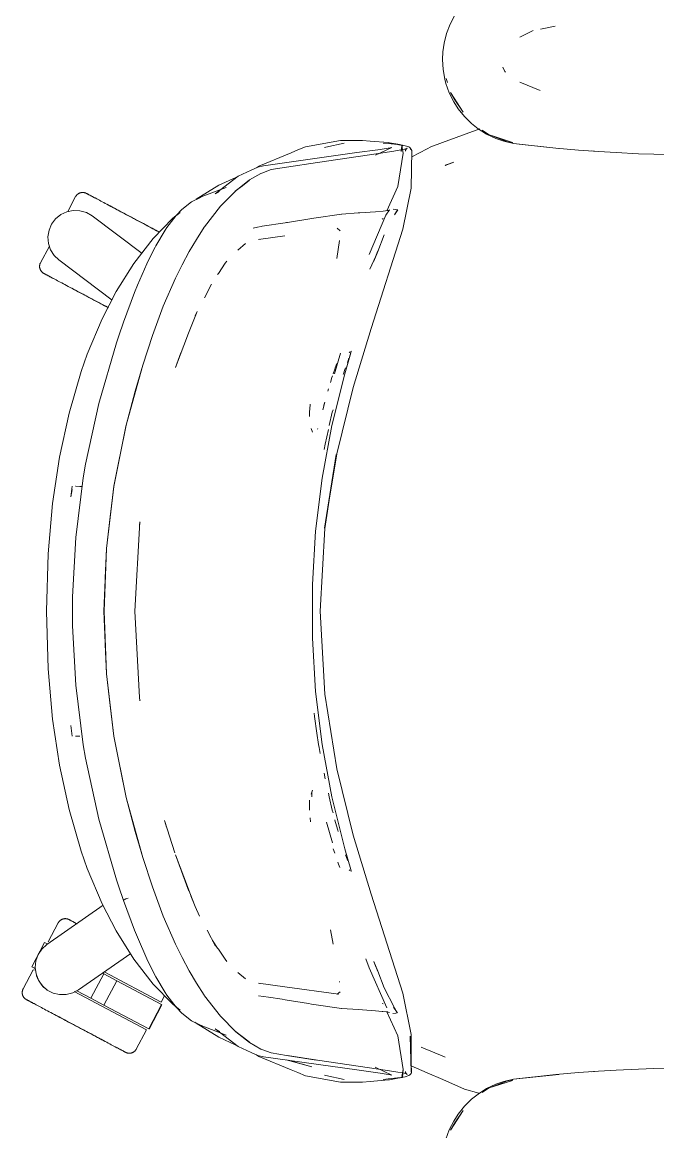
# Model space of a CAD drawing. Header units: millimetres. Extents: x 155927 to 295199, y -4084 to 97293.
# Drawn here: x 193973 to 194295, y 11079 to 11642 of the extents above; entities that cross this region are included whole.
import ezdxf

# ---------------------------------------------------------------- set-up
doc = ezdxf.new("R2010")
doc.units = ezdxf.units.MM
doc.header["$MEASUREMENT"] = 0
doc.layers.add('G-IMPT', color=8, linetype='CONTINUOUS', lineweight=9)
doc.layers.add('I-FURN', color=8, linetype='CONTINUOUS', lineweight=9)

msp = doc.modelspace()

# ---------------------------------------------------------------- linework, layer by layer
at = {"layer": 'G-IMPT'}
for p, q in [((194191.89, 11644.73), (194189.71, 11640.57)), ((194189.71, 11640.57), (194187.87, 11635.85)), ((194242.87, 11639.61), (194235.44, 11638.04)), ((194186.61, 11630.99), (194187.87, 11635.85)), ((194225.04, 11634), (194231.82, 11637.27)), ((194185.79, 11622.63), (194185.96, 11626.47)), ((194186.61, 11630.99), (194185.96, 11626.47)), ((194185.79, 11622.63), (194186.09, 11617.59)), ((194186.09, 11617.59), (194186.97, 11612.64)), ((194216.41, 11618.8), (194217.42, 11616.58)), ((194217.42, 11616.58), (194217.72, 11616.13)), ((194186.97, 11612.64), (194187.53, 11610.51)), ((194189.24, 11605.74), (194187.53, 11610.51)), ((194188.33, 11610.95), (194187.71, 11612.98)), ((194235.37, 11606.91), (194224.95, 11611.05)), ((194189.24, 11605.74), (194191.48, 11601.23)), ((194189.89, 11605.83), (194192.05, 11602.16)), ((194189.89, 11605.83), (194196.21, 11595.88)), ((194191.48, 11601.23), (194193.75, 11597.68)), ((194192.05, 11602.16), (194196.21, 11595.88)), ((194196.94, 11593.7), (194193.75, 11597.68)), ((194196.94, 11593.7), (194200.54, 11590.15)), ((194204.75, 11587.41), (194185.81, 11580.47)), ((194200.54, 11590.15), (194203.85, 11587.53)), ((194208.18, 11584.8), (194203.85, 11587.53)), ((194209.5, 11584.41), (194205.92, 11586.83)), ((194134.03, 11581.57), (194116.33, 11578.33)), ((194134.03, 11581.57), (194141, 11581.6)), ((194141, 11581.6), (194145.17, 11581.6)), ((194149.12, 11581.26), (194145.17, 11581.6)), ((194158.45, 11580.45), (194149.12, 11581.26)), ((194208.18, 11584.8), (194212.76, 11582.61)), ((194209.5, 11584.41), (194212.21, 11583.51)), ((194209.5, 11584.41), (194221.35, 11580.59)), ((194218.72, 11580.8), (194210.54, 11584)), ((194212.21, 11583.51), (194221.35, 11580.59)), ((194212.76, 11582.61), (194216.89, 11581.16)), ((194221.85, 11580.01), (194216.89, 11581.16)), ((194109.11, 11575.35), (194112.47, 11576.74)), ((194116.33, 11578.33), (194112.47, 11576.74)), ((194126.59, 11578.12), (194126.01, 11577.96)), ((194135.89, 11580.16), (194126.59, 11578.12)), ((194142.31, 11575.38), (194152.97, 11576.82)), ((194160.15, 11578.02), (194151.75, 11574.03)), ((194154.27, 11577.04), (194152.97, 11576.82)), ((194161.12, 11576.11), (194153.27, 11575)), ((194154.27, 11577.04), (194159.29, 11577.87)), ((194158.28, 11579.93), (194155.69, 11580.15)), ((194162.96, 11579.42), (194158.28, 11579.93)), ((194158.45, 11580.45), (194158.92, 11580.41)), ((194158.92, 11580.41), (194163.17, 11579.6)), ((194160.15, 11578.02), (194159.29, 11577.87)), ((194167.39, 11577.22), (194161.12, 11576.11)), ((194163.58, 11579.34), (194162.96, 11579.42)), ((194163.17, 11579.6), (194165.49, 11579.15)), ((194163.58, 11579.34), (194166.86, 11578.8)), ((194164.76, 11575.87), (194165.49, 11579.15)), ((194164.76, 11575.87), (194165.25, 11578.74)), ((194165.25, 11578.74), (194165.94, 11575.16)), ((194166.77, 11577.05), (194167.87, 11577.61)), ((194166.77, 11577.05), (194167.39, 11577.22)), ((194168.72, 11578.25), (194166.86, 11578.8)), ((194166.97, 11576.17), (194167.04, 11576.67)), ((194167.37, 11577.21), (194167.04, 11576.67)), ((194167.37, 11577.21), (194167.87, 11577.61)), ((194168.72, 11578.25), (194169.26, 11577.93)), ((194169.26, 11577.93), (194169.63, 11577.44)), ((194170.24, 11576.4), (194169.63, 11577.44)), ((194169.76, 11576.81), (194169.63, 11577.44)), ((194169.63, 11577.44), (194169.65, 11577.36)), ((194169.76, 11576.81), (194169.65, 11577.36)), ((194169.85, 11557.42), (194170.24, 11576.4)), ((194170.17, 11573.21), (194178.07, 11577.36)), ((194178.07, 11577.36), (194179.84, 11578.28)), ((194185.81, 11580.47), (194179.84, 11578.28)), ((194221.4, 11580.3), (194218.72, 11580.8)), ((194221.85, 11580.01), (194244.81, 11577.55)), ((194221.85, 11580.01), (194224.67, 11579.68)), ((194221.85, 11580.01), (194243.29, 11577.66)), ((194244.81, 11577.55), (194224.67, 11579.68)), ((194243.29, 11577.66), (194254.68, 11576.67)), ((194264.97, 11575.94), (194254.68, 11576.67)), ((194262.93, 11576.08), (194261.51, 11576.21)), ((194262.93, 11576.08), (194264.83, 11575.99)), ((194264.97, 11575.94), (194273.84, 11575.38)), ((194092.66, 11568.55), (194109.11, 11575.35)), ((194142.31, 11575.38), (194095.09, 11568.71)), ((194122.4, 11570.44), (194106.63, 11568.05)), ((194153.27, 11575), (194122.4, 11570.44)), ((194163.22, 11558.12), (194165.94, 11575.16)), ((194187.11, 11568.87), (194191.58, 11570.51)), ((194191.58, 11570.51), (194187.7, 11569.13)), ((194285.15, 11574.84), (194273.84, 11575.38)), ((194285.15, 11574.84), (194293.03, 11574.55)), ((194305.34, 11574.25), (194293.03, 11574.55)), ((194088.73, 11566.5), (194082.21, 11563.46)), ((194087.91, 11561.49), (194093.75, 11564.78)), ((194088.73, 11566.5), (194092.1, 11568.06)), ((194091.49, 11567.78), (194092.66, 11568.55)), ((194095.09, 11568.71), (194092.1, 11568.06)), ((194093.75, 11564.78), (194094.17, 11564.99)), ((194098.96, 11566.75), (194094.17, 11564.99)), ((194098.96, 11566.75), (194106.63, 11568.05)), ((194187.11, 11568.87), (194187.7, 11569.13)), ((194072.4, 11558.81), (194060.95, 11551.68)), ((194070.51, 11554.52), (194082.21, 11563.46)), ((194081.02, 11562.79), (194072.4, 11558.81)), ((194080.74, 11555.77), (194087.69, 11561.17)), ((194087.91, 11561.49), (194080.94, 11556.07)), ((194087.69, 11561.17), (194084.31, 11558.58)), ((194062.03, 11552.17), (194064.26, 11553.24)), ((194076.16, 11557.75), (194064.26, 11553.24)), ((194070.51, 11554.52), (194072.54, 11555.68)), ((194073.21, 11548.17), (194080.94, 11556.07)), ((194080.74, 11555.77), (194084.31, 11558.58)), ((194163.22, 11558.12), (194157.61, 11545.77)), ((194169.85, 11557.42), (194165.66, 11536.46)), ((194058.46, 11550.38), (194053.59, 11546.51)), ((194058.46, 11550.38), (194059.59, 11550.99)), ((194059.59, 11550.99), (194062.03, 11552.17)), ((194073.21, 11548.17), (194065.19, 11537.74)), ((194049.03, 11542.07), (194039.07, 11531.78)), ((194050.7, 11543.49), (194045.98, 11537.36)), ((194049.03, 11542.07), (194052.7, 11545.07)), ((194053.59, 11546.51), (194050.7, 11543.49)), ((194120.57, 11542.1), (194107.21, 11539.99)), ((194120.57, 11542.1), (194134.64, 11544.13)), ((194134.72, 11544.14), (194134.64, 11544.13)), ((194134.72, 11544.14), (194142.96, 11544.76)), ((194142.96, 11544.76), (194143.95, 11544.83)), ((194143.95, 11544.83), (194151.81, 11545.4)), ((194157.12, 11543.62), (194148.68, 11523.64)), ((194151.81, 11545.4), (194155.68, 11545.69)), ((194155.67, 11541.9), (194155.23, 11541.63)), ((194155.76, 11545.7), (194155.68, 11545.69)), ((194155.76, 11545.7), (194158.14, 11545.99)), ((194158.88, 11546.28), (194157.12, 11543.62)), ((194158.16, 11546), (194158.14, 11545.99)), ((194158.16, 11546), (194158.88, 11546.28)), ((194160.79, 11546.75), (194162.15, 11546.58)), ((194161.49, 11543.83), (194163.02, 11546.31)), ((194163.08, 11546.29), (194161.49, 11543.83)), ((194163.02, 11546.31), (194161.53, 11543.84)), ((194162.15, 11546.58), (194163.02, 11546.31)), ((194163.08, 11546.29), (194163.02, 11546.31)), ((194040.39, 11528.07), (194045.12, 11536.07)), ((194045.98, 11537.36), (194045.12, 11536.07)), ((194061.14, 11531.38), (194065.02, 11537.48)), ((194065.02, 11537.48), (194065.19, 11537.74)), ((194089.75, 11537.05), (194091.92, 11537.51)), ((194091.92, 11537.51), (194093.9, 11537.94)), ((194094.37, 11538.01), (194093.9, 11537.94)), ((194106.09, 11539.81), (194094.37, 11538.01)), ((194106.09, 11539.81), (194106.7, 11539.91)), ((194107.21, 11539.99), (194106.7, 11539.91)), ((194133.98, 11535.75), (194132.34, 11537.03)), ((194149.67, 11486.22), (194165.66, 11536.46)), ((194029.26, 11519.18), (194039.07, 11531.78)), ((194061.14, 11531.38), (194057.37, 11525.15)), ((194105.79, 11533.13), (194092.44, 11531.35)), ((194092.44, 11531.35), (194092.91, 11531.5)), ((194133.63, 11530.81), (194132.23, 11521.64)), ((194133.63, 11530.81), (194133.58, 11530.46)), ((194152.98, 11525.27), (194156.23, 11533.74)), ((194040.08, 11527.47), (194036.08, 11519.46)), ((194040.08, 11527.47), (194040.39, 11528.07)), ((194053.8, 11518.36), (194057.37, 11525.15)), ((194081.94, 11525.85), (194085.85, 11529.19)), ((194150.96, 11520.37), (194152.98, 11525.48)), ((194152.98, 11525.48), (194150.96, 11520.36)), ((194152.98, 11525.27), (194150.96, 11520.37)), ((194020.29, 11504.88), (194029.26, 11519.18)), ((194035.86, 11519.02), (194036.08, 11519.46)), ((194075.66, 11519.22), (194072.17, 11514.09)), ((194075.66, 11519.22), (194076.42, 11520.32)), ((194151.96, 11522.9), (194148.91, 11516.18)), ((194035.86, 11519.02), (194031.09, 11508.06)), ((194053.8, 11518.36), (194050.41, 11511.64)), ((194072.17, 11514.09), (194071.78, 11513.51)), ((194031.09, 11508.06), (194029.61, 11504.38)), ((194044.24, 11497.41), (194050.41, 11511.64)), ((194068.64, 11508.61), (194065.1, 11501.64)), ((194013.2, 11491.1), (194020.29, 11504.88)), ((194024.01, 11489.31), (194029.61, 11504.38)), ((194038.78, 11482.53), (194044.24, 11497.41)), ((194005.68, 11473.13), (194013.2, 11491.1)), ((194057.74, 11485.45), (194061.47, 11494.78)), ((194061.47, 11494.78), (194060.47, 11492.53)), ((194024.01, 11489.31), (194021.67, 11482.49)), ((194057.08, 11483.72), (194057.74, 11485.45)), ((194140.49, 11456.24), (194149.67, 11486.22)), ((194020.47, 11478.88), (194021.67, 11482.49)), ((194038.78, 11482.53), (194033.77, 11467.61)), ((194050.37, 11466.28), (194057.08, 11483.72)), ((194020.47, 11478.88), (194011.53, 11448.05)), ((194136.26, 11463.2), (194139.53, 11474.42)), ((194138.44, 11473.88), (194139.05, 11474.26)), ((194139.53, 11474.42), (194139.39, 11474.66)), ((194005.68, 11473.13), (194002.61, 11464.4)), ((194050.37, 11466.28), (194053.09, 11473.71)), ((194131.06, 11463.19), (194134.1, 11473.62)), ((194136.26, 11463.2), (194139.37, 11474.02)), ((194136.26, 11463.2), (194139.32, 11473.73)), ((194137.64, 11468.97), (194137.98, 11469.94)), ((194137.98, 11469.94), (194138.38, 11471.01)), ((194138.44, 11473.88), (194138.65, 11474.03)), ((194139.32, 11473.73), (194139.37, 11474.02)), ((194002.61, 11464.4), (193996.43, 11443.15)), ((194025.38, 11437.12), (194033.77, 11467.61)), ((194025.38, 11437.12), (194033.81, 11467.53)), ((194030.04, 11454.36), (194033.81, 11467.53)), ((194129.71, 11436.88), (194136.26, 11463.2)), ((194131.17, 11465.49), (194130.4, 11463.19)), ((194131.17, 11465.49), (194131.43, 11466.21)), ((194132.19, 11468.37), (194131.43, 11466.21)), ((194135.63, 11463.19), (194135.48, 11462.74)), ((194135.63, 11463.19), (194136.36, 11465.42)), ((194136.65, 11466.22), (194136.36, 11465.42)), ((194129.77, 11461.27), (194128.99, 11458.78)), ((194130.02, 11462.05), (194129.77, 11461.27)), ((194030.04, 11454.36), (194025.38, 11437.12)), ((194128, 11455.48), (194127.66, 11454.36)), ((194140.49, 11456.24), (194132.17, 11422.56)), ((194004.86, 11417.26), (194011.53, 11448.05)), ((194118.39, 11443.63), (194118.67, 11447.34)), ((194118.67, 11447.34), (194118.7, 11447.82)), ((194126.09, 11448.69), (194125.09, 11444.83)), ((194126.09, 11448.69), (194125.7, 11447.17)), ((193996.43, 11443.15), (193991.62, 11420.79)), ((194118.39, 11443.63), (194118.29, 11442.26)), ((194118.29, 11441.56), (194118.29, 11442.26)), ((194128.39, 11436.86), (194129.94, 11443.61)), ((194129.94, 11443.61), (194130.28, 11444.9)), ((194019.21, 11405.99), (194025.43, 11437.23)), ((194025.43, 11437.23), (194019.21, 11406.07)), ((194025.38, 11437.12), (194022.31, 11422.09)), ((194119.82, 11433.47), (194119.14, 11435.42)), ((194122.49, 11435.07), (194122.63, 11435.48)), ((194129.71, 11436.88), (194124.78, 11410.21)), ((194126.23, 11427.47), (194127.94, 11434.89)), ((194119.82, 11433.47), (194119.61, 11434.52)), ((194125.76, 11424.83), (194126.23, 11427.47)), ((193988.13, 11397.37), (193991.62, 11420.79)), ((194019.21, 11405.99), (194022.31, 11422.09)), ((194132.17, 11422.56), (194125.91, 11384.82)), ((194125.91, 11384.82), (194131.91, 11422.18)), ((194126.18, 11384.65), (194131.91, 11422.18)), ((194003.68, 11410.34), (194004.86, 11417.26)), ((193999.86, 11380.17), (194003.68, 11410.34)), ((194124.78, 11410.21), (194121.48, 11383.29)), ((193998.03, 11406.07), (193997.38, 11400.66)), ((193997.95, 11404.43), (193997.38, 11400.66)), ((193999.79, 11406.1), (194001.88, 11406.03)), ((193999.79, 11406.1), (193999.9, 11406.1)), ((194003.13, 11405.99), (194001.88, 11406.03)), ((194015.39, 11374.48), (194019.21, 11406.07)), ((194015.43, 11374.44), (194019.21, 11405.99)), ((194017.27, 11390.51), (194019.21, 11405.99)), ((193985.86, 11371.8), (193988.13, 11397.37)), ((194017.27, 11390.51), (194015.43, 11374.44)), ((194029.88, 11342.66), (194032.38, 11388)), ((194032.38, 11388), (194032.15, 11386.39)), ((194032.15, 11386.39), (194032.39, 11387.69)), ((194032.43, 11387.94), (194032.39, 11387.69)), ((194126.18, 11384.65), (194123.82, 11342.66)), ((193998.25, 11349.97), (193999.86, 11380.17)), ((194119.83, 11356.22), (194121.48, 11383.29)), ((194014.06, 11342.66), (194015.39, 11374.48)), ((194015.43, 11374.44), (194014.28, 11342.66)), ((194015.43, 11374.44), (194014.75, 11359.54)), ((193985.02, 11342.66), (193985.86, 11371.8)), ((194014.75, 11359.54), (194014.28, 11342.66)), ((194119.83, 11329.1), (194119.83, 11356.22)), ((193998.25, 11349.97), (193998.15, 11342.66)), ((193985.86, 11313.52), (193985.02, 11342.66)), ((193998.25, 11335.35), (193998.15, 11342.66)), ((194015.39, 11310.84), (194014.06, 11342.66)), ((194014.75, 11325.77), (194014.28, 11342.66)), ((194015.43, 11310.88), (194014.28, 11342.66)), ((194029.83, 11342.66), (194032.15, 11298.93)), ((194029.88, 11342.66), (194032.15, 11298.93)), ((194126.18, 11300.67), (194123.82, 11342.66)), ((193998.25, 11335.35), (193999.86, 11305.14)), ((194119.83, 11329.1), (194121.48, 11302.03)), ((194014.75, 11325.77), (194015.43, 11310.88)), ((193988.13, 11287.95), (193985.86, 11313.52)), ((194015.43, 11310.88), (194019.21, 11279.33)), ((194015.43, 11310.88), (194017.27, 11294.8)), ((194015.39, 11310.84), (194019.21, 11279.25)), ((193999.86, 11305.14), (194003.68, 11274.97)), ((194124.78, 11275.11), (194121.48, 11302.03)), ((194132.17, 11262.76), (194126.18, 11300.67)), ((194019.21, 11279.33), (194017.27, 11294.8)), ((194032.15, 11298.93), (194032.41, 11297.15)), ((194032.15, 11298.93), (194032.39, 11297.63)), ((194032.43, 11297.38), (194032.39, 11297.63)), ((194120.86, 11289.26), (194120.68, 11290.92)), ((194122.15, 11280.74), (194120.86, 11289.26)), ((193991.62, 11264.53), (193988.13, 11287.95)), ((193998.03, 11279.24), (193997.38, 11284.66)), ((194001.88, 11279.29), (193999.79, 11279.21)), ((193999.79, 11279.21), (193999.9, 11279.21)), ((194025.38, 11248.2), (194019.21, 11279.33)), ((194019.21, 11279.33), (194022.31, 11263.22)), ((194025.38, 11248.2), (194019.21, 11279.25)), ((194122.15, 11280.74), (194123.01, 11275.11)), ((194003.68, 11274.97), (194004.86, 11268.05)), ((194123.01, 11275.11), (194123.25, 11273.48)), ((194123.81, 11270.58), (194123.25, 11273.48)), ((194129.71, 11248.44), (194124.78, 11275.11)), ((194011.53, 11237.26), (194004.86, 11268.05)), ((193996.43, 11242.16), (193991.62, 11264.53)), ((194025.38, 11248.2), (194022.31, 11263.22)), ((194125.73, 11260.48), (194126.27, 11257.66)), ((194132.17, 11262.76), (194140.49, 11229.07)), ((194119.82, 11251.85), (194119.14, 11249.9)), ((194119.61, 11250.8), (194119.57, 11248.49)), ((194119.61, 11250.8), (194119.82, 11251.85)), ((194127.93, 11250.43), (194128.39, 11248.46)), ((194030.04, 11230.95), (194025.38, 11248.2)), ((194025.38, 11248.2), (194033.77, 11217.7)), ((194025.38, 11248.2), (194033.81, 11217.79)), ((194118.28, 11246.79), (194118.37, 11241.73)), ((194118.28, 11246.79), (194118.29, 11244.01)), ((194118.37, 11241.73), (194118.29, 11244.01)), ((194119.56, 11248.63), (194119.57, 11248.49)), ((194129.94, 11241.7), (194128.39, 11248.46)), ((194129.71, 11248.44), (194136.26, 11222.12)), ((194002.61, 11220.92), (193996.43, 11242.16)), ((194118.68, 11237.94), (194118.9, 11235.85)), ((194129.94, 11241.7), (194130.28, 11240.41)), ((194011.53, 11237.26), (194020.47, 11206.44)), ((194044.84, 11236.52), (194045.91, 11233.08)), ((194044.84, 11236.52), (194050.09, 11220.03)), ((194129.97, 11225.22), (194127.04, 11235.69)), ((194131.24, 11236.69), (194131.2, 11236.86)), ((194131.56, 11235.55), (194131.24, 11236.69)), ((194131.56, 11235.55), (194132.68, 11231.55)), ((194030.04, 11230.95), (194033.81, 11217.79)), ((194132.68, 11231.55), (194132.88, 11230.86)), ((194149.67, 11199.1), (194140.49, 11229.07)), ((194002.61, 11220.92), (194005.68, 11212.19)), ((194130.42, 11222.13), (194131.14, 11219.92)), ((194136.26, 11222.12), (194139.33, 11211.69)), ((194033.77, 11217.7), (194038.78, 11202.79)), ((194050.37, 11219.04), (194057.19, 11200.64)), ((194050.37, 11219.04), (194057.08, 11201.59)), ((194133.13, 11214.37), (194132.76, 11215.38)), ((194137.42, 11216.92), (194136.67, 11219.02)), ((194137.42, 11216.92), (194137.66, 11216.26)), ((194005.68, 11212.19), (194013.2, 11194.21)), ((194133.13, 11214.37), (194133.74, 11212.71)), ((194138.44, 11211.44), (194138.65, 11211.29)), ((194138.44, 11211.44), (194139.05, 11211.05)), ((194139.4, 11211.42), (194139.33, 11211.69)), ((194139.47, 11211.13), (194139.4, 11211.42)), ((194139.44, 11210.67), (194139.53, 11210.9)), ((194139.53, 11210.9), (194139.47, 11211.13)), ((194020.47, 11206.44), (194021.67, 11202.83)), ((194024.07, 11195.9), (194021.67, 11202.83)), ((194044.24, 11187.91), (194038.78, 11202.79)), ((194057.08, 11201.59), (194057.74, 11199.87)), ((194060.47, 11192.79), (194057.74, 11199.87)), ((194149.67, 11199.1), (194165.66, 11148.86)), ((194020.29, 11180.44), (194013.2, 11194.21)), ((194024.03, 11195.9), (194024.07, 11196.03)), ((194029.61, 11180.94), (194024.03, 11195.9)), ((194024.07, 11196.03), (194024.47, 11196.3)), ((194024.07, 11196.03), (194024.08, 11196.08)), ((194024.07, 11196.03), (194024.07, 11195.9)), ((194024.47, 11196.3), (194024.08, 11196.08)), ((194025.3, 11196.68), (194024.47, 11196.3)), ((194024.66, 11196.4), (194024.47, 11196.3)), ((194025.3, 11196.68), (194024.66, 11196.4)), ((194025.3, 11196.68), (194026.36, 11197.11)), ((194025.3, 11196.68), (194025.76, 11196.88)), ((194026.36, 11197.11), (194025.76, 11196.88)), ((194060.47, 11192.79), (194058.16, 11198.23)), ((194062.66, 11187.94), (194060.47, 11192.79)), ((194044.24, 11187.91), (194050.41, 11173.68)), ((194029.26, 11166.14), (194020.29, 11180.44)), ((194031.09, 11177.25), (194029.61, 11180.94)), ((194035.86, 11166.3), (194031.09, 11177.25)), ((194066.53, 11180.89), (194070.72, 11172.79)), ((194128.95, 11180.99), (194130.36, 11173.73)), ((194053.8, 11166.95), (194050.41, 11173.68)), ((194069.22, 11175.56), (194071.78, 11171.81)), ((194069.22, 11175.56), (194070.72, 11172.79)), ((194071.78, 11171.81), (194072.17, 11171.23)), ((194072.17, 11171.23), (194075.66, 11166.1)), ((194029.26, 11166.14), (194039.07, 11153.54)), ((194036.08, 11165.85), (194035.86, 11166.3)), ((194035.86, 11166.3), (194040.39, 11157.24)), ((194035.86, 11166.3), (194040.08, 11157.84)), ((194036.08, 11165.85), (194040.39, 11157.24)), ((194053.8, 11166.95), (194057.37, 11160.16)), ((194075.66, 11166.1), (194076.42, 11164.99)), ((194146.94, 11166.26), (194148.68, 11161.68)), ((194152.98, 11160.04), (194150.96, 11164.94)), ((194150.96, 11164.94), (194152.98, 11159.84)), ((194061.14, 11153.93), (194057.37, 11160.16)), ((194081.94, 11159.46), (194085.85, 11156.13)), ((194148.68, 11161.68), (194157.61, 11141.52)), ((194152.98, 11159.84), (194151.19, 11164.37)), ((194156.23, 11151.57), (194152.98, 11160.04)), ((194049.03, 11143.25), (194039.07, 11153.54)), ((194040.39, 11157.24), (194040.08, 11157.84)), ((194040.39, 11157.24), (194045.12, 11149.25)), ((194061.14, 11153.93), (194065.02, 11147.84)), ((194105.79, 11152.19), (194092.44, 11153.96)), ((194092.44, 11153.96), (194092.91, 11153.82)), ((194133.63, 11154.51), (194133.58, 11154.86)), ((194045.98, 11147.96), (194045.12, 11149.25)), ((194050.7, 11141.83), (194045.98, 11147.96)), ((194065.19, 11147.58), (194065.02, 11147.84)), ((194105.79, 11152.19), (194133.13, 11148.45)), ((194133.98, 11149.56), (194132.42, 11148.32)), ((194132.63, 11148.36), (194132.86, 11148.4)), ((194133.13, 11148.45), (194132.86, 11148.4)), ((194156.23, 11151.57), (194161.51, 11141.46)), ((194165.66, 11148.86), (194169.85, 11127.9)), ((194052.7, 11140.25), (194049.03, 11143.25)), ((194073.21, 11137.14), (194065.19, 11147.58)), ((194097.6, 11146.83), (194092.53, 11147.58)), ((194097.6, 11146.83), (194104.44, 11145.77)), ((194104.44, 11145.77), (194106.1, 11145.51)), ((194117.87, 11143.64), (194106.1, 11145.51)), ((194119.42, 11143.39), (194117.87, 11143.64)), ((194134.64, 11141.18), (194119.42, 11143.39)), ((194155.23, 11143.69), (194155.67, 11143.42)), ((194050.7, 11141.83), (194053.59, 11138.8)), ((194058.46, 11134.94), (194053.59, 11138.8)), ((194080.94, 11129.24), (194073.21, 11137.14)), ((194134.64, 11141.18), (194134.72, 11141.17)), ((194134.72, 11141.17), (194142.96, 11140.56)), ((194151.81, 11139.92), (194142.96, 11140.56)), ((194151.81, 11139.92), (194155.21, 11139.67)), ((194155.59, 11139.63), (194155.21, 11139.67)), ((194155.59, 11139.63), (194158.05, 11139.34)), ((194163.22, 11127.2), (194157.64, 11139.49)), ((194158.05, 11139.34), (194158.11, 11139.32)), ((194158.88, 11139.04), (194158.11, 11139.32)), ((194160.62, 11138.57), (194162.15, 11138.73)), ((194162.86, 11139.01), (194161.02, 11141.71)), ((194162.86, 11139.01), (194161.51, 11141.46)), ((194162.15, 11138.73), (194162.83, 11138.88)), ((194162.83, 11138.88), (194162.86, 11139.01)), ((194162.86, 11139.01), (194162.9, 11139.18)), ((194059.59, 11134.33), (194058.46, 11134.94)), ((194059.59, 11134.33), (194062.03, 11133.15)), ((194060.95, 11133.63), (194060.18, 11134.13)), ((194060.95, 11133.63), (194072.4, 11126.51)), ((194062.03, 11133.15), (194064.26, 11132.08)), ((194076.16, 11127.57), (194064.26, 11132.08)), ((194070.51, 11130.8), (194082.16, 11121.89)), ((194070.51, 11130.8), (194072.85, 11129.46)), ((194072.4, 11126.51), (194081.02, 11122.53)), ((194087.69, 11124.15), (194080.74, 11129.55)), ((194080.74, 11129.55), (194084.31, 11126.74)), ((194080.94, 11129.24), (194087.91, 11123.82)), ((194087.69, 11124.15), (194084.31, 11126.74)), ((194163.22, 11127.2), (194165.94, 11110.15)), ((194169.41, 11127.01), (194170, 11108.57)), ((194169.41, 11127.01), (194169.9, 11109.03)), ((194169.85, 11127.9), (194169.9, 11109.03)), ((194082.16, 11121.89), (194088.73, 11118.82)), ((194087.91, 11123.82), (194093.75, 11120.54)), ((194094.17, 11120.32), (194093.75, 11120.54)), ((194094.17, 11120.32), (194098.96, 11118.57)), ((194175, 11121.47), (194186.85, 11116.55)), ((194088.73, 11118.82), (194092.1, 11117.25)), ((194091.49, 11117.54), (194092.66, 11116.77)), ((194095.09, 11116.61), (194092.1, 11117.25)), ((194092.66, 11116.77), (194109.11, 11109.97)), ((194142.31, 11109.93), (194095.09, 11116.61)), ((194098.96, 11118.57), (194106.63, 11117.27)), ((194119.51, 11111.48), (194106.56, 11114.99)), ((194121.79, 11114.97), (194106.63, 11117.27)), ((194121.79, 11114.97), (194107.21, 11117.2)), ((194122.4, 11114.88), (194107.21, 11117.2)), ((194119.51, 11111.48), (194107.62, 11114.84)), ((194122.4, 11114.88), (194153.27, 11110.32)), ((194187.12, 11116.44), (194186.85, 11116.55)), ((194109.11, 11109.97), (194112.47, 11108.58)), ((194116.33, 11106.99), (194112.47, 11108.58)), ((194142.31, 11109.93), (194152.97, 11108.49)), ((194151.72, 11111.3), (194160.15, 11107.3)), ((194154.27, 11108.28), (194152.97, 11108.49)), ((194153.27, 11110.32), (194161.12, 11109.21)), ((194159.29, 11107.45), (194154.27, 11108.28)), ((194167.39, 11108.1), (194161.12, 11109.21)), ((194165.25, 11106.57), (194165.94, 11110.15)), ((194165.25, 11106.57), (194165.88, 11110.12)), ((194165.88, 11110.12), (194165.49, 11106.16)), ((194166.77, 11108.27), (194167.87, 11107.71)), ((194166.77, 11108.27), (194167.39, 11108.1)), ((194167.04, 11108.65), (194166.97, 11109.15)), ((194167.04, 11108.65), (194167.37, 11108.11)), ((194170.03, 11108.45), (194169.63, 11107.88)), ((194170.03, 11108.45), (194169.84, 11109.32)), ((194169.84, 11109.32), (194169.86, 11109.21)), ((194169.9, 11109.03), (194169.86, 11109.21)), ((194178.06, 11108.44), (194169.89, 11112.01)), ((194170, 11108.57), (194169.9, 11109.03)), ((194185.89, 11105.02), (194178.06, 11108.44)), ((194243.29, 11107.59), (194254.68, 11108.58)), ((194264.97, 11109.31), (194254.68, 11108.58)), ((194262.93, 11109.17), (194261.51, 11109.04)), ((194262.93, 11109.17), (194264.83, 11109.26)), ((194264.97, 11109.31), (194273.84, 11109.87)), ((194285.15, 11110.41), (194273.84, 11109.87)), ((194285.15, 11110.41), (194293.03, 11110.7)), ((194305.34, 11111), (194293.03, 11110.7)), ((194134.03, 11103.75), (194116.33, 11106.99)), ((194126.59, 11107.2), (194126.01, 11107.36)), ((194135.89, 11105.16), (194126.59, 11107.2)), ((194134.03, 11103.75), (194141, 11103.72)), ((194145.17, 11103.72), (194141, 11103.72)), ((194149.12, 11104.06), (194145.17, 11103.72)), ((194149.12, 11104.06), (194158.45, 11104.87)), ((194158.28, 11105.38), (194155.69, 11105.17)), ((194158.28, 11105.38), (194162.96, 11105.9)), ((194158.45, 11104.87), (194158.92, 11104.91)), ((194163.17, 11105.72), (194158.92, 11104.91)), ((194160.15, 11107.3), (194159.29, 11107.45)), ((194163.58, 11105.98), (194162.96, 11105.9)), ((194163.17, 11105.72), (194165.49, 11106.16)), ((194163.58, 11105.98), (194166.86, 11106.51)), ((194166.86, 11106.51), (194168.72, 11107.06)), ((194167.37, 11108.11), (194167.87, 11107.71)), ((194169.26, 11107.39), (194168.72, 11107.06)), ((194169.26, 11107.39), (194169.63, 11107.88)), ((194197.02, 11100.16), (194185.89, 11105.02)), ((194208.18, 11100.45), (194212.76, 11102.64)), ((194209.5, 11100.84), (194221.35, 11104.66)), ((194218.72, 11104.45), (194210.54, 11101.25)), ((194212.21, 11101.74), (194221.35, 11104.66)), ((194212.76, 11102.64), (194216.89, 11104.09)), ((194221.85, 11105.24), (194216.89, 11104.09)), ((194221.4, 11104.95), (194218.72, 11104.45)), ((194221.85, 11105.24), (194244.81, 11107.7)), ((194221.85, 11105.24), (194243.29, 11107.59)), ((194221.85, 11105.24), (194224.67, 11105.57)), ((194244.81, 11107.7), (194224.67, 11105.57)), ((194197.02, 11100.16), (194204.17, 11098.1)), ((194200.54, 11095.09), (194203.85, 11097.72)), ((194208.18, 11100.45), (194203.85, 11097.72)), ((194209.5, 11100.84), (194205.92, 11098.42)), ((194209.5, 11100.84), (194212.21, 11101.74)), ((194196.94, 11091.55), (194193.75, 11087.57)), ((194196.94, 11091.55), (194200.54, 11095.09)), ((194189.89, 11079.42), (194196.21, 11089.37)), ((194191.48, 11084.02), (194193.75, 11087.57)), ((194192.05, 11083.09), (194196.21, 11089.37)), ((194189.24, 11079.51), (194191.48, 11084.02)), ((194189.89, 11079.42), (194192.05, 11083.09)), ((194189.24, 11079.51), (194187.53, 11074.74))]:
    msp.add_line(p, q, dxfattribs=at)
at = {"layer": 'I-FURN'}
for p, q in [((193999.79, 11553.04), (193995.76, 11545.46)), ((193999.79, 11553.04), (193999.87, 11553.18)), ((193999.87, 11553.18), (193999.95, 11553.32)), ((193999.95, 11553.32), (194000.04, 11553.45)), ((194000.04, 11553.45), (194000.14, 11553.58)), ((194000.14, 11553.58), (194000.24, 11553.71)), ((194000.24, 11553.71), (194000.34, 11553.83)), ((194000.34, 11553.83), (194000.45, 11553.95)), ((194000.45, 11553.95), (194000.57, 11554.06)), ((194000.57, 11554.06), (194000.69, 11554.17)), ((194000.69, 11554.17), (194000.81, 11554.27)), ((194000.81, 11554.27), (194000.94, 11554.37)), ((194000.94, 11554.37), (194001.07, 11554.47)), ((194001.07, 11554.47), (194001.2, 11554.56)), ((194001.2, 11554.56), (194001.34, 11554.64)), ((194001.34, 11554.64), (194001.48, 11554.72)), ((194001.48, 11554.72), (194001.63, 11554.79)), ((194001.63, 11554.79), (194001.77, 11554.85)), ((194001.77, 11554.85), (194001.92, 11554.91)), ((194001.92, 11554.91), (194002.07, 11554.97)), ((194002.07, 11554.97), (194002.23, 11555.02)), ((194002.23, 11555.02), (194002.38, 11555.06)), ((194002.38, 11555.06), (194002.54, 11555.09)), ((194002.54, 11555.09), (194002.7, 11555.12)), ((194002.7, 11555.12), (194002.86, 11555.15)), ((194002.86, 11555.15), (194003.02, 11555.16)), ((194003.02, 11555.16), (194003.18, 11555.17)), ((194003.18, 11555.17), (194003.34, 11555.18)), ((194003.34, 11555.18), (194003.5, 11555.17)), ((194003.5, 11555.17), (194003.66, 11555.16)), ((194003.66, 11555.16), (194003.82, 11555.15)), ((194003.82, 11555.15), (194003.98, 11555.13)), ((194003.98, 11555.13), (194004.14, 11555.1)), ((194004.14, 11555.1), (194004.3, 11555.06)), ((194004.3, 11555.06), (194004.46, 11555.02)), ((194004.46, 11555.02), (194004.61, 11554.97)), ((194004.61, 11554.97), (194004.76, 11554.92)), ((194004.76, 11554.92), (194004.91, 11554.86)), ((194004.91, 11554.86), (194005.06, 11554.8)), ((194005.06, 11554.8), (194005.2, 11554.72)), ((194005.2, 11554.72), (194005.24, 11554.7)), ((194005.24, 11554.7), (194005.26, 11554.69)), ((194005.25, 11554.7), (194005.24, 11554.7)), ((194005.29, 11554.68), (194005.25, 11554.7)), ((194005.26, 11554.69), (194005.32, 11554.66)), ((194005.37, 11554.64), (194005.29, 11554.68)), ((194005.32, 11554.66), (194005.42, 11554.61)), ((194005.49, 11554.57), (194005.37, 11554.64)), ((194005.42, 11554.61), (194005.56, 11554.53)), ((194005.66, 11554.48), (194005.49, 11554.57)), ((194005.56, 11554.53), (194005.74, 11554.44)), ((194005.86, 11554.38), (194005.66, 11554.48)), ((194005.74, 11554.44), (194005.96, 11554.32)), ((194006.1, 11554.25), (194005.86, 11554.38)), ((194005.96, 11554.32), (194006.22, 11554.18)), ((194006.38, 11554.1), (194006.1, 11554.25)), ((194006.22, 11554.18), (194006.52, 11554.03)), ((194006.7, 11553.93), (194006.38, 11554.1)), ((194006.52, 11554.03), (194006.85, 11553.85)), ((194007.05, 11553.74), (194006.7, 11553.93)), ((194006.85, 11553.85), (194007.23, 11553.65)), ((194007.44, 11553.53), (194007.05, 11553.74)), ((194007.23, 11553.65), (194007.64, 11553.43)), ((194007.87, 11553.31), (194007.44, 11553.53)), ((194007.64, 11553.43), (194008.08, 11553.19)), ((194008.34, 11553.06), (194007.87, 11553.31)), ((194008.08, 11553.19), (194008.57, 11552.94)), ((194008.84, 11552.79), (194008.34, 11553.06)), ((194008.57, 11552.94), (194009.08, 11552.66)), ((194009.38, 11552.51), (194008.84, 11552.79)), ((194009.08, 11552.66), (194009.63, 11552.37)), ((194009.94, 11552.2), (194009.38, 11552.51)), ((194009.63, 11552.37), (194010.22, 11552.06)), ((194010.55, 11551.88), (194009.94, 11552.2)), ((194011.18, 11551.55), (194010.55, 11551.88)), ((194011.84, 11551.19), (194011.18, 11551.55)), ((194012.54, 11550.83), (194011.84, 11551.19)), ((194013.26, 11550.44), (194012.54, 11550.83)), ((194014.01, 11550.04), (194013.26, 11550.44)), ((194014.79, 11549.63), (194014.01, 11550.04)), ((194015.59, 11549.2), (194014.79, 11549.63)), ((194016.41, 11548.77), (194015.59, 11549.2)), ((194015.96, 11549), (194016.8, 11548.56)), ((194017.26, 11548.32), (194016.41, 11548.77)), ((194016.8, 11548.56), (194017.66, 11548.1)), ((194018.13, 11547.85), (194017.26, 11548.32)), ((194017.66, 11548.1), (194018.53, 11547.64)), ((194019.01, 11547.38), (194018.13, 11547.85)), ((194018.53, 11547.64), (194019.43, 11547.16)), ((194019.92, 11546.9), (194019.01, 11547.38)), ((193987.61, 11539.1), (193989.64, 11541.79)), ((193989.64, 11541.79), (193992.25, 11543.92)), ((193992.25, 11543.92), (193995.3, 11545.36)), ((193995.3, 11545.36), (193998.61, 11546.03)), ((193998.61, 11546.03), (194001.98, 11545.89)), ((194001.98, 11545.89), (194005.22, 11544.95)), ((194005.22, 11544.95), (194008.14, 11543.26)), ((194008.14, 11543.26), (194033.45, 11524.18)), ((194019.43, 11547.16), (194020.34, 11546.68)), ((194020.84, 11546.41), (194019.92, 11546.9)), ((194020.34, 11546.68), (194021.27, 11546.18)), ((194021.78, 11545.91), (194020.84, 11546.41)), ((194021.27, 11546.18), (194022.22, 11545.68)), ((194022.73, 11545.41), (194021.78, 11545.91)), ((194022.22, 11545.68), (194023.17, 11545.17)), ((194023.69, 11544.89), (194022.73, 11545.41)), ((194023.17, 11545.17), (194024.14, 11544.66)), ((194024.67, 11544.38), (194023.69, 11544.89)), ((194024.14, 11544.66), (194025.12, 11544.14)), ((194025.65, 11543.85), (194024.67, 11544.38)), ((194025.12, 11544.14), (194026.11, 11543.61)), ((194026.64, 11543.33), (194025.65, 11543.85)), ((194026.11, 11543.61), (194027.1, 11543.08)), ((194027.64, 11542.8), (194026.64, 11543.33)), ((194027.1, 11543.08), (194028.1, 11542.55)), ((194028.64, 11542.26), (194027.64, 11542.8)), ((194028.1, 11542.55), (194029.1, 11542.02)), ((194029.65, 11541.73), (194028.64, 11542.26)), ((194029.1, 11542.02), (194030.11, 11541.48)), ((194030.65, 11541.19), (194029.65, 11541.73)), ((193986.28, 11535.99), (193987.61, 11539.1)), ((194030.11, 11541.48), (194031.11, 11540.95)), ((194031.66, 11540.66), (194030.65, 11541.19)), ((194031.11, 11540.95), (194032.12, 11540.41)), ((194032.66, 11540.13), (194031.66, 11540.66)), ((194032.12, 11540.41), (194033.12, 11539.88)), ((194033.66, 11539.6), (194032.66, 11540.13)), ((194033.12, 11539.88), (194034.12, 11539.35)), ((194034.65, 11539.07), (194033.66, 11539.6)), ((194034.12, 11539.35), (194035.11, 11538.83)), ((194035.64, 11538.54), (194034.65, 11539.07)), ((194035.11, 11538.83), (194036.09, 11538.3)), ((194036.62, 11538.02), (194035.64, 11538.54)), ((194036.09, 11538.3), (194037.07, 11537.78)), ((194037.59, 11537.51), (194036.62, 11538.02)), ((194037.07, 11537.78), (194038.03, 11537.27)), ((194038.54, 11537), (194037.59, 11537.51)), ((194038.03, 11537.27), (194038.98, 11536.77)), ((194039.49, 11536.5), (194038.54, 11537)), ((194038.98, 11536.77), (194039.92, 11536.27)), ((194040.42, 11536), (194039.49, 11536.5)), ((194039.92, 11536.27), (194040.84, 11535.78)), ((193985.74, 11532.67), (193986.28, 11535.99)), ((193986, 11529.3), (193985.74, 11532.67)), ((194041.33, 11535.52), (194040.42, 11536)), ((194040.84, 11535.78), (194041.75, 11535.3)), ((194042.23, 11535.04), (194041.33, 11535.52)), ((193986.45, 11527.95), (193981.98, 11519.54)), ((193987.07, 11526.1), (193986, 11529.3)), ((193988.87, 11523.25), (193987.07, 11526.1)), ((193981.76, 11519.06), (193981.82, 11519.21)), ((193981.82, 11519.21), (193981.89, 11519.36)), ((193981.89, 11519.36), (193981.96, 11519.5)), ((193981.96, 11519.5), (193981.98, 11519.54)), ((193991.29, 11520.91), (193988.87, 11523.25)), ((194018.36, 11500.51), (193991.29, 11520.91)), ((193981.51, 11517.8), (193981.52, 11517.96)), ((193981.51, 11517.64), (193981.51, 11517.8)), ((193981.51, 11517.48), (193981.51, 11517.64)), ((193981.52, 11517.32), (193981.51, 11517.48)), ((193981.52, 11517.96), (193981.54, 11518.12)), ((193981.54, 11517.16), (193981.52, 11517.32)), ((193981.54, 11518.12), (193981.56, 11518.28)), ((193981.56, 11517), (193981.54, 11517.16)), ((193981.56, 11518.28), (193981.59, 11518.44)), ((193981.59, 11516.84), (193981.56, 11517)), ((193981.59, 11518.44), (193981.62, 11518.6)), ((193981.63, 11516.68), (193981.59, 11516.84)), ((193981.62, 11518.6), (193981.66, 11518.75)), ((193981.67, 11516.53), (193981.63, 11516.68)), ((193981.66, 11518.75), (193981.71, 11518.91)), ((193981.72, 11516.37), (193981.67, 11516.53)), ((193981.71, 11518.91), (193981.76, 11519.06)), ((193981.77, 11516.22), (193981.72, 11516.37)), ((193981.83, 11516.07), (193981.77, 11516.22)), ((193981.9, 11515.92), (193981.83, 11516.07)), ((193981.97, 11515.78), (193981.9, 11515.92)), ((193982.05, 11515.64), (193981.97, 11515.78)), ((193982.13, 11515.5), (193982.05, 11515.64)), ((193982.22, 11515.36), (193982.13, 11515.5)), ((193982.31, 11515.23), (193982.22, 11515.36)), ((193982.41, 11515.11), (193982.31, 11515.23)), ((193982.51, 11514.98), (193982.41, 11515.11)), ((193982.62, 11514.86), (193982.51, 11514.98)), ((193982.74, 11514.75), (193982.62, 11514.86)), ((193982.86, 11514.64), (193982.74, 11514.75)), ((193982.98, 11514.54), (193982.86, 11514.64)), ((193983.1, 11514.44), (193982.98, 11514.54)), ((193983.23, 11514.34), (193983.1, 11514.44)), ((193983.37, 11514.25), (193983.23, 11514.34)), ((193983.51, 11514.17), (193983.37, 11514.25)), ((193983.65, 11514.09), (193983.51, 11514.17)), ((193983.69, 11514.06), (193983.65, 11514.09)), ((193983.65, 11514.09), (193983.65, 11514.09)), ((193983.65, 11514.09), (193983.67, 11514.08)), ((193983.67, 11514.08), (193983.73, 11514.05)), ((193983.78, 11514.02), (193983.69, 11514.06)), ((193983.73, 11514.05), (193983.83, 11513.99)), ((193983.9, 11513.96), (193983.78, 11514.02)), ((193983.83, 11513.99), (193983.97, 11513.92)), ((193984.06, 11513.87), (193983.9, 11513.96)), ((193983.97, 11513.92), (193984.15, 11513.82)), ((193984.26, 11513.76), (193984.06, 11513.87)), ((193984.15, 11513.82), (193984.37, 11513.71)), ((193984.5, 11513.63), (193984.26, 11513.76)), ((193984.37, 11513.71), (193984.63, 11513.57)), ((193984.78, 11513.49), (193984.5, 11513.63)), ((193984.63, 11513.57), (193984.92, 11513.41)), ((193985.1, 11513.32), (193984.78, 11513.49)), ((193984.92, 11513.41), (193985.26, 11513.23)), ((193985.46, 11513.13), (193985.1, 11513.32)), ((193985.26, 11513.23), (193985.63, 11513.03)), ((193985.85, 11512.92), (193985.46, 11513.13)), ((193985.63, 11513.03), (193986.04, 11512.82)), ((193986.28, 11512.69), (193985.85, 11512.92)), ((193986.04, 11512.82), (193986.49, 11512.58)), ((193986.74, 11512.44), (193986.28, 11512.69)), ((193986.49, 11512.58), (193986.97, 11512.32)), ((193987.24, 11512.18), (193986.74, 11512.44)), ((193986.97, 11512.32), (193987.49, 11512.05)), ((193987.78, 11511.89), (193987.24, 11512.18)), ((193987.49, 11512.05), (193988.04, 11511.75)), ((193988.35, 11511.59), (193987.78, 11511.89)), ((193988.04, 11511.75), (193988.62, 11511.44)), ((193988.62, 11511.44), (193989.24, 11511.12)), ((193989.24, 11511.12), (193989.89, 11510.77)), ((193989.89, 11510.77), (193990.56, 11510.41)), ((193990.56, 11510.41), (193991.27, 11510.04)), ((193991.27, 11510.04), (193992.01, 11509.64)), ((193992.01, 11509.64), (193992.77, 11509.24)), ((193992.77, 11509.24), (193993.56, 11508.82)), ((193993.56, 11508.82), (193994.37, 11508.39)), ((193994.37, 11508.39), (193995.2, 11507.94)), ((193995.2, 11507.94), (193996.06, 11507.49)), ((193996.06, 11507.49), (193996.94, 11507.02)), ((193996.94, 11507.02), (193997.83, 11506.55)), ((193998.32, 11506.29), (193997.42, 11506.77)), ((193997.83, 11506.55), (193998.75, 11506.06)), ((193999.25, 11505.79), (193998.32, 11506.29)), ((193998.75, 11506.06), (193999.68, 11505.57)), ((194000.18, 11505.3), (193999.25, 11505.79)), ((193999.68, 11505.57), (194000.62, 11505.06)), ((194001.14, 11504.79), (194000.18, 11505.3)), ((194000.62, 11505.06), (194001.58, 11504.56)), ((194002.1, 11504.28), (194001.14, 11504.79)), ((194001.58, 11504.56), (194002.55, 11504.04)), ((194003.07, 11503.76), (194002.1, 11504.28)), ((194002.55, 11504.04), (194003.52, 11503.52)), ((194004.06, 11503.24), (194003.07, 11503.76)), ((194003.52, 11503.52), (194004.51, 11502.99)), ((194005.05, 11502.71), (194004.06, 11503.24)), ((194004.51, 11502.99), (194005.51, 11502.47)), ((194006.04, 11502.18), (194005.05, 11502.71)), ((194005.51, 11502.47), (194006.51, 11501.94)), ((194007.05, 11501.65), (194006.04, 11502.18)), ((194006.51, 11501.94), (194007.51, 11501.4)), ((194008.05, 11501.11), (194007.05, 11501.65)), ((194007.51, 11501.4), (194008.51, 11500.87)), ((194009.06, 11500.58), (194008.05, 11501.11)), ((194008.51, 11500.87), (194009.52, 11500.33)), ((194010.06, 11500.04), (194009.06, 11500.58)), ((194009.52, 11500.33), (194010.52, 11499.8)), ((194011.06, 11499.51), (194010.06, 11500.04)), ((194010.52, 11499.8), (194011.52, 11499.27)), ((194012.06, 11498.98), (194011.06, 11499.51)), ((194011.52, 11499.27), (194012.52, 11498.74)), ((194013.06, 11498.45), (194012.06, 11498.98)), ((194012.52, 11498.74), (194013.51, 11498.21)), ((194014.04, 11497.93), (194013.06, 11498.45)), ((194013.51, 11498.21), (194014.5, 11497.69)), ((194015.02, 11497.41), (194014.04, 11497.93)), ((194014.5, 11497.69), (194015.47, 11497.17)), ((194015.99, 11496.89), (194015.02, 11497.41)), ((194015.47, 11497.17), (194016.43, 11496.66)), ((193985.23, 11173.52), (194013.82, 11193.54)), ((193990.97, 11184.57), (193985.82, 11174.88)), ((193990.97, 11184.57), (193991.05, 11184.71)), ((193991.05, 11184.71), (193991.14, 11184.84)), ((193991.14, 11184.84), (193991.22, 11184.98)), ((193991.22, 11184.98), (193991.32, 11185.11)), ((193991.32, 11185.11), (193991.42, 11185.24)), ((193991.42, 11185.24), (193991.52, 11185.36)), ((193991.52, 11185.36), (193991.63, 11185.48)), ((193991.63, 11185.48), (193991.75, 11185.59)), ((193991.75, 11185.59), (193991.87, 11185.7)), ((193991.87, 11185.7), (193991.99, 11185.8)), ((193991.99, 11185.8), (193992.12, 11185.9)), ((193992.12, 11185.9), (193992.25, 11186)), ((193992.25, 11186), (193992.38, 11186.08)), ((193992.38, 11186.08), (193992.52, 11186.17)), ((193992.52, 11186.17), (193992.66, 11186.24)), ((193992.66, 11186.24), (193992.81, 11186.32)), ((193992.81, 11186.32), (193992.95, 11186.38)), ((193992.95, 11186.38), (193993.1, 11186.44)), ((193993.1, 11186.44), (193993.26, 11186.5)), ((193993.26, 11186.5), (193993.41, 11186.54)), ((193993.41, 11186.54), (193993.56, 11186.59)), ((193993.56, 11186.59), (193993.72, 11186.62)), ((193993.72, 11186.62), (193993.88, 11186.65)), ((193993.88, 11186.65), (193994.04, 11186.67)), ((193994.04, 11186.67), (193994.2, 11186.69)), ((193994.2, 11186.69), (193994.36, 11186.7)), ((193994.36, 11186.7), (193994.52, 11186.7)), ((193994.52, 11186.7), (193994.68, 11186.7)), ((193994.68, 11186.7), (193994.84, 11186.69)), ((193994.84, 11186.69), (193995.01, 11186.68)), ((193995.01, 11186.68), (193995.16, 11186.65)), ((193995.16, 11186.65), (193995.32, 11186.63)), ((193995.32, 11186.63), (193995.48, 11186.59)), ((193995.48, 11186.59), (193995.64, 11186.55)), ((193995.64, 11186.55), (193995.79, 11186.5)), ((193995.79, 11186.5), (193995.94, 11186.45)), ((193995.94, 11186.45), (193996.09, 11186.39)), ((193996.09, 11186.39), (193996.24, 11186.32)), ((193996.24, 11186.32), (193996.38, 11186.25)), ((193996.38, 11186.25), (193996.42, 11186.23)), ((193996.42, 11186.23), (193996.44, 11186.22)), ((193996.43, 11186.23), (193996.42, 11186.23)), ((193996.47, 11186.21), (193996.43, 11186.23)), ((193996.44, 11186.22), (193996.5, 11186.19)), ((193996.55, 11186.16), (193996.47, 11186.21)), ((193996.5, 11186.19), (193996.6, 11186.14)), ((193996.67, 11186.1), (193996.55, 11186.16)), ((193996.6, 11186.14), (193996.74, 11186.06)), ((193996.84, 11186.01), (193996.67, 11186.1)), ((193996.74, 11186.06), (193996.92, 11185.97)), ((193997.04, 11185.91), (193996.84, 11186.01)), ((193996.92, 11185.97), (193997.14, 11185.85)), ((193997.28, 11185.78), (193997.04, 11185.91)), ((193997.14, 11185.85), (193997.4, 11185.71)), ((193997.56, 11185.63), (193997.28, 11185.78)), ((193997.4, 11185.71), (193997.7, 11185.55)), ((193997.88, 11185.46), (193997.56, 11185.63)), ((193997.7, 11185.55), (193998.03, 11185.38)), ((193998.23, 11185.27), (193997.88, 11185.46)), ((193998.03, 11185.38), (193998.41, 11185.18)), ((193998.62, 11185.06), (193998.23, 11185.27)), ((193998.41, 11185.18), (193998.82, 11184.96)), ((193999.05, 11184.83), (193998.62, 11185.06)), ((193998.82, 11184.96), (193999.26, 11184.72)), ((193999.52, 11184.59), (193999.05, 11184.83)), ((193999.26, 11184.72), (193999.75, 11184.47)), ((194000.02, 11184.32), (193999.52, 11184.59)), ((193999.75, 11184.47), (194000.26, 11184.19)), ((194000.56, 11184.03), (194000.02, 11184.32)), ((193984.07, 11174.68), (193977.5, 11162.32)), ((193980.82, 11168.48), (193982.72, 11171.26)), ((193982.72, 11171.26), (193985.23, 11173.52)), ((193984.07, 11174.68), (193985.47, 11173.94)), ((193985.47, 11173.94), (193985.38, 11173.98)), ((193979.26, 11161.96), (193979.65, 11165.31)), ((193979.65, 11165.31), (193980.82, 11168.48)), ((194027.71, 11169.1), (194001.28, 11150.59)), ((193978.31, 11160.75), (193973.16, 11151.07)), ((193978.89, 11161.58), (193977.5, 11162.32)), ((193978.31, 11160.75), (193978.69, 11160.55)), ((193978.81, 11161.62), (193978.89, 11161.58)), ((193978.89, 11161.58), (193979.3, 11162.33)), ((193979.69, 11158.62), (193979.26, 11161.96)), ((194013.63, 11158.96), (194014.05, 11158.74)), ((194014.52, 11159.62), (194043.21, 11144.36)), ((193980.91, 11155.47), (193979.69, 11158.62)), ((193982.85, 11152.71), (193980.91, 11155.47)), ((193981.39, 11154.63), (193983.68, 11151.85)), ((194014.05, 11158.74), (194007.48, 11146.38)), ((194014.05, 11158.74), (194020.69, 11155.21)), ((194020.69, 11155.21), (194014.12, 11142.85)), ((194020.69, 11155.21), (194043.4, 11143.13)), ((193972.69, 11149.33), (193972.7, 11149.49)), ((193972.69, 11149.17), (193972.69, 11149.33)), ((193972.69, 11149.01), (193972.69, 11149.17)), ((193972.7, 11148.84), (193972.69, 11149.01)), ((193972.7, 11149.49), (193972.72, 11149.65)), ((193972.72, 11148.68), (193972.7, 11148.84)), ((193972.72, 11149.65), (193972.74, 11149.81)), ((193972.74, 11148.52), (193972.72, 11148.68)), ((193972.74, 11149.81), (193972.77, 11149.97)), ((193972.77, 11148.37), (193972.74, 11148.52)), ((193972.77, 11149.97), (193972.8, 11150.12)), ((193972.81, 11148.21), (193972.77, 11148.37)), ((193972.8, 11150.12), (193972.84, 11150.28)), ((193972.85, 11148.05), (193972.81, 11148.21)), ((193972.84, 11150.28), (193972.89, 11150.43)), ((193972.9, 11147.9), (193972.85, 11148.05)), ((193972.89, 11150.43), (193972.94, 11150.59)), ((193972.95, 11147.75), (193972.9, 11147.9)), ((193972.94, 11150.59), (193973, 11150.74)), ((193973.01, 11147.6), (193972.95, 11147.75)), ((193973, 11150.74), (193973.07, 11150.88)), ((193973.08, 11147.45), (193973.01, 11147.6)), ((193973.07, 11150.88), (193973.14, 11151.03)), ((193973.14, 11151.03), (193973.16, 11151.07)), ((193985.39, 11150.49), (193982.85, 11152.71)), ((193983.68, 11151.85), (193985.1, 11150.69)), ((193988.38, 11148.94), (193985.39, 11150.49)), ((193991.66, 11148.15), (193988.38, 11148.94)), ((193995.04, 11148.18), (193991.66, 11148.15)), ((193998.31, 11149.01), (193995.04, 11148.18)), ((194001.28, 11150.59), (193998.31, 11149.01)), ((193999.1, 11149.7), (194035.7, 11130.24)), ((194007.48, 11146.38), (194000.42, 11150.13)), ((193973.15, 11147.31), (193973.08, 11147.45)), ((193973.23, 11147.17), (193973.15, 11147.31)), ((193973.31, 11147.03), (193973.23, 11147.17)), ((193973.4, 11146.89), (193973.31, 11147.03)), ((193973.49, 11146.76), (193973.4, 11146.89)), ((193973.59, 11146.63), (193973.49, 11146.76)), ((193973.7, 11146.51), (193973.59, 11146.63)), ((193973.8, 11146.39), (193973.7, 11146.51)), ((193973.92, 11146.28), (193973.8, 11146.39)), ((193974.04, 11146.17), (193973.92, 11146.28)), ((193974.16, 11146.06), (193974.04, 11146.17)), ((193974.28, 11145.96), (193974.16, 11146.06)), ((193974.42, 11145.87), (193974.28, 11145.96)), ((193974.55, 11145.78), (193974.42, 11145.87)), ((193974.69, 11145.7), (193974.55, 11145.78)), ((193974.83, 11145.62), (193974.69, 11145.7)), ((193974.83, 11145.61), (193974.83, 11145.62)), ((193974.83, 11145.62), (193974.85, 11145.61)), ((193974.88, 11145.59), (193974.83, 11145.61)), ((193974.85, 11145.61), (193974.91, 11145.57)), ((193974.96, 11145.55), (193974.88, 11145.59)), ((193974.91, 11145.57), (193975.01, 11145.52)), ((193975.08, 11145.48), (193974.96, 11145.55)), ((193975.01, 11145.52), (193975.15, 11145.45)), ((193975.24, 11145.4), (193975.08, 11145.48)), ((193975.15, 11145.45), (193975.33, 11145.35)), ((193975.44, 11145.29), (193975.24, 11145.4)), ((193975.33, 11145.35), (193975.55, 11145.23)), ((193975.68, 11145.16), (193975.44, 11145.29)), ((193975.55, 11145.23), (193975.81, 11145.1)), ((193975.96, 11145.01), (193975.68, 11145.16)), ((193975.81, 11145.1), (193976.1, 11144.94)), ((193976.28, 11144.84), (193975.96, 11145.01)), ((193976.1, 11144.94), (193976.44, 11144.76)), ((193976.64, 11144.66), (193976.28, 11144.84)), ((193976.44, 11144.76), (193976.81, 11144.56)), ((193977.03, 11144.45), (193976.64, 11144.66)), ((193976.81, 11144.56), (193977.22, 11144.34)), ((193977.46, 11144.22), (193977.03, 11144.45)), ((193977.22, 11144.34), (193977.67, 11144.11)), ((193977.92, 11143.97), (193977.46, 11144.22)), ((193977.67, 11144.11), (193978.15, 11143.85)), ((193978.43, 11143.7), (193977.92, 11143.97)), ((193978.15, 11143.85), (193978.67, 11143.58)), ((193978.96, 11143.42), (193978.43, 11143.7)), ((193978.67, 11143.58), (193979.22, 11143.28)), ((193979.53, 11143.12), (193978.96, 11143.42)), ((193979.22, 11143.28), (193979.8, 11142.97)), ((193979.8, 11142.97), (193980.42, 11142.64)), ((193980.42, 11142.64), (193981.07, 11142.3)), ((193981.07, 11142.3), (193981.74, 11141.94)), ((194014.12, 11142.85), (194007.48, 11146.38)), ((194036.83, 11130.77), (194014.12, 11142.85)), ((194043.4, 11143.13), (194036.83, 11130.77)), ((194037, 11130.68), (194043.57, 11143.04)), ((194043.21, 11144.36), (194044.89, 11147.52)), ((193981.74, 11141.94), (193982.45, 11141.56)), ((193982.45, 11141.56), (193983.19, 11141.17)), ((193983.19, 11141.17), (193983.95, 11140.77)), ((193983.95, 11140.77), (193984.74, 11140.35)), ((193984.74, 11140.35), (193985.55, 11139.92)), ((193985.55, 11139.92), (193986.38, 11139.47)), ((193986.38, 11139.47), (193987.24, 11139.02)), ((193987.24, 11139.02), (193988.12, 11138.55)), ((193988.12, 11138.55), (193989.01, 11138.07)), ((193989.5, 11137.81), (193988.6, 11138.29)), ((193989.01, 11138.07), (193989.93, 11137.59)), ((193990.43, 11137.32), (193989.5, 11137.81)), ((193989.93, 11137.59), (193990.86, 11137.09)), ((193991.36, 11136.82), (193990.43, 11137.32)), ((193990.86, 11137.09), (193991.8, 11136.59)), ((193992.32, 11136.32), (193991.36, 11136.82)), ((193991.8, 11136.59), (193992.76, 11136.08)), ((193993.28, 11135.81), (193992.32, 11136.32)), ((193992.76, 11136.08), (193993.73, 11135.57)), ((193994.25, 11135.29), (193993.28, 11135.81)), ((193993.73, 11135.57), (193994.71, 11135.05)), ((193995.24, 11134.76), (193994.25, 11135.29)), ((193994.71, 11135.05), (193995.69, 11134.52)), ((193996.23, 11134.24), (193995.24, 11134.76)), ((193995.69, 11134.52), (193996.69, 11133.99)), ((193997.23, 11133.71), (193996.23, 11134.24)), ((193996.69, 11133.99), (193997.69, 11133.46)), ((193998.23, 11133.18), (193997.23, 11133.71)), ((193997.69, 11133.46), (193998.69, 11132.93)), ((193999.23, 11132.64), (193998.23, 11133.18)), ((193998.69, 11132.93), (193999.69, 11132.4)), ((194000.24, 11132.11), (193999.23, 11132.64)), ((193999.69, 11132.4), (194000.7, 11131.86)), ((194001.24, 11131.57), (194000.24, 11132.11)), ((194000.7, 11131.86), (194001.7, 11131.33)), ((194002.24, 11131.04), (194001.24, 11131.57)), ((194001.7, 11131.33), (194002.7, 11130.79)), ((194003.24, 11130.51), (194002.24, 11131.04)), ((194002.7, 11130.79), (194003.7, 11130.26)), ((194004.24, 11129.98), (194003.24, 11130.51)), ((194003.7, 11130.26), (194004.69, 11129.74)), ((194005.22, 11129.45), (194004.24, 11129.98)), ((194004.69, 11129.74), (194005.68, 11129.21)), ((194006.2, 11128.93), (194005.22, 11129.45)), ((194005.68, 11129.21), (194006.65, 11128.7)), ((194007.17, 11128.42), (194006.2, 11128.93)), ((194006.65, 11128.7), (194007.61, 11128.18)), ((194008.13, 11127.91), (194007.17, 11128.42)), ((194007.61, 11128.18), (194008.57, 11127.68)), ((194009.07, 11127.41), (194008.13, 11127.91)), ((194008.57, 11127.68), (194009.5, 11127.18)), ((194010, 11126.91), (194009.07, 11127.41)), ((194009.5, 11127.18), (194010.43, 11126.69)), ((194010.92, 11126.43), (194010, 11126.91)), ((194010.43, 11126.69), (194011.33, 11126.21)), ((194011.81, 11125.95), (194010.92, 11126.43)), ((194011.33, 11126.21), (194012.22, 11125.74)), ((194012.69, 11125.48), (194011.81, 11125.95)), ((194012.22, 11125.74), (194013.09, 11125.27)), ((194013.55, 11125.03), (194012.69, 11125.48)), ((194013.09, 11125.27), (194013.93, 11124.82)), ((194030.55, 11120.55), (194035.7, 11130.24)), ((194014.38, 11124.59), (194013.55, 11125.03)), ((194013.93, 11124.82), (194014.76, 11124.39)), ((194014.76, 11124.39), (194015.56, 11123.96)), ((194015.56, 11123.96), (194016.34, 11123.55)), ((194016.34, 11123.55), (194017.08, 11123.15)), ((194017.08, 11123.15), (194017.81, 11122.76)), ((194017.81, 11122.76), (194018.5, 11122.4)), ((194018.5, 11122.4), (194019.17, 11122.04)), ((194019.17, 11122.04), (194019.8, 11121.71)), ((194019.8, 11121.71), (194020.4, 11121.39)), ((194020.71, 11121.22), (194020.13, 11121.53)), ((194020.4, 11121.39), (194020.97, 11121.08)), ((194021.26, 11120.93), (194020.71, 11121.22)), ((194020.97, 11121.08), (194021.5, 11120.8)), ((194021.78, 11120.65), (194021.26, 11120.93)), ((194021.5, 11120.8), (194022.01, 11120.53)), ((194022.26, 11120.4), (194021.78, 11120.65)), ((194022.01, 11120.53), (194022.47, 11120.28)), ((194022.71, 11120.16), (194022.26, 11120.4)), ((194022.47, 11120.28), (194022.9, 11120.06)), ((194023.12, 11119.94), (194022.71, 11120.16)), ((194022.9, 11120.06), (194023.29, 11119.85)), ((194023.49, 11119.74), (194023.12, 11119.94)), ((194023.29, 11119.85), (194023.65, 11119.66)), ((194023.83, 11119.56), (194023.49, 11119.74)), ((194023.65, 11119.66), (194023.97, 11119.49)), ((194024.12, 11119.41), (194023.83, 11119.56)), ((194023.97, 11119.49), (194024.25, 11119.34)), ((194029.78, 11119.53), (194029.66, 11119.42)), ((194029.89, 11119.64), (194029.78, 11119.53)), ((194030, 11119.76), (194029.89, 11119.64)), ((194030.11, 11119.88), (194030, 11119.76)), ((194030.21, 11120.01), (194030.11, 11119.88)), ((194030.3, 11120.14), (194030.21, 11120.01)), ((194030.39, 11120.27), (194030.3, 11120.14)), ((194030.47, 11120.41), (194030.39, 11120.27)), ((194030.55, 11120.55), (194030.47, 11120.41)), ((194024.38, 11119.27), (194024.12, 11119.41)), ((194024.25, 11119.34), (194024.49, 11119.21)), ((194024.6, 11119.15), (194024.38, 11119.27)), ((194024.49, 11119.21), (194024.69, 11119.11)), ((194024.78, 11119.06), (194024.6, 11119.15)), ((194024.69, 11119.11), (194024.85, 11119.02)), ((194024.92, 11118.98), (194024.78, 11119.06)), ((194024.85, 11119.02), (194024.97, 11118.95)), ((194025.02, 11118.93), (194024.92, 11118.98)), ((194024.97, 11118.95), (194025.05, 11118.91)), ((194025.08, 11118.9), (194025.02, 11118.93)), ((194025.05, 11118.91), (194025.1, 11118.89)), ((194025.1, 11118.89), (194025.08, 11118.9)), ((194025.14, 11118.87), (194025.1, 11118.89)), ((194025.1, 11118.89), (194025.1, 11118.89)), ((194025.29, 11118.79), (194025.14, 11118.87)), ((194025.43, 11118.73), (194025.29, 11118.79)), ((194025.58, 11118.67), (194025.43, 11118.73)), ((194025.73, 11118.62), (194025.58, 11118.67)), ((194025.89, 11118.57), (194025.73, 11118.62)), ((194026.04, 11118.53), (194025.89, 11118.57)), ((194026.2, 11118.49), (194026.04, 11118.53)), ((194026.36, 11118.46), (194026.2, 11118.49)), ((194026.52, 11118.44), (194026.36, 11118.46)), ((194026.68, 11118.43), (194026.52, 11118.44)), ((194026.84, 11118.42), (194026.68, 11118.43)), ((194027, 11118.41), (194026.84, 11118.42)), ((194027.16, 11118.42), (194027, 11118.41)), ((194027.32, 11118.43), (194027.16, 11118.42)), ((194027.49, 11118.44), (194027.32, 11118.43)), ((194027.64, 11118.47), (194027.49, 11118.44)), ((194027.8, 11118.5), (194027.64, 11118.47)), ((194027.96, 11118.53), (194027.8, 11118.5)), ((194028.12, 11118.57), (194027.96, 11118.53)), ((194028.27, 11118.62), (194028.12, 11118.57)), ((194028.42, 11118.67), (194028.27, 11118.62)), ((194028.57, 11118.73), (194028.42, 11118.67)), ((194028.72, 11118.8), (194028.57, 11118.73)), ((194028.86, 11118.87), (194028.72, 11118.8)), ((194029, 11118.95), (194028.86, 11118.87)), ((194029.14, 11119.03), (194029, 11118.95)), ((194029.28, 11119.12), (194029.14, 11119.03)), ((194029.41, 11119.22), (194029.28, 11119.12)), ((194029.54, 11119.32), (194029.41, 11119.22)), ((194029.66, 11119.42), (194029.54, 11119.32))]:
    msp.add_line(p, q, dxfattribs=at)
for points in [[(193979.36, 11160.52), (193979.33, 11160.89), (193979.29, 11161.56), (193979.29, 11162.1), (193979.3, 11162.33)], [(193983.33, 11152.19), (193982.95, 11152.57), (193982.6, 11152.96), (193982.29, 11153.35)]]:
    msp.add_open_spline(points, degree=3, dxfattribs=at)
msp.add_open_spline([(193980.63, 11156.02), (193980.55, 11156.18), (193980.26, 11156.82), (193980.04, 11157.44), (193979.89, 11157.91)], degree=3, knots=[-0.5319761, -0.5319761, -0.5319761, -0.5319761, -0.5, -0.4, -0.4, -0.4, -0.4], dxfattribs=at)

doc.saveas('drawing.dxf')
